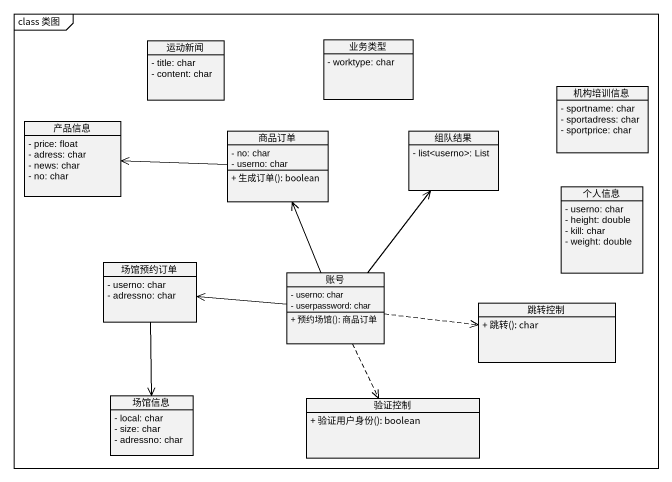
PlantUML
@startuml
mainframe class 类图
hide circle
hide empty members
skinparam classAttributeIconSize 0
class 运动新闻 {
  - title: char
  - content: char
}
class 业务类型 {
  - worktype: char
}
class 机构培训信息 {
  - sportname: char
  - sportadress: char
  - sportprice: char
}
class 产品信息 {
  - price: float
  - adress: char
  - news: char
  - no: char
}
class 商品订单 {
  - no: char
  - userno: char
  + 生成订单(): boolean
}
class 组队结果 {
  - list<userno>: List
}
class 个人信息 {
  - userno: char
  - height: double
  - kill: char
  - weight: double
}
class 场馆预约订单 {
  - userno: char
  - adressno: char
}
class 账号 {
  - userno: char
  - userpassword: char
  + 预约场馆(): 商品订单
}
class 跳转控制 {
  + 跳转(): char
}
class 场馆信息 {
  - local: char
  - size: char
  - adressno: char
}
class 验证控制 {
  + 验证用户身份(): boolean
}
商品订单 -left-> 产品信息
场馆预约订单 --> 场馆信息
账号 -up-> 商品订单
账号 -up-> 组队结果
账号 -left-> 场馆预约订单
账号 .right.> 跳转控制
账号 ..> 验证控制
@enduml
